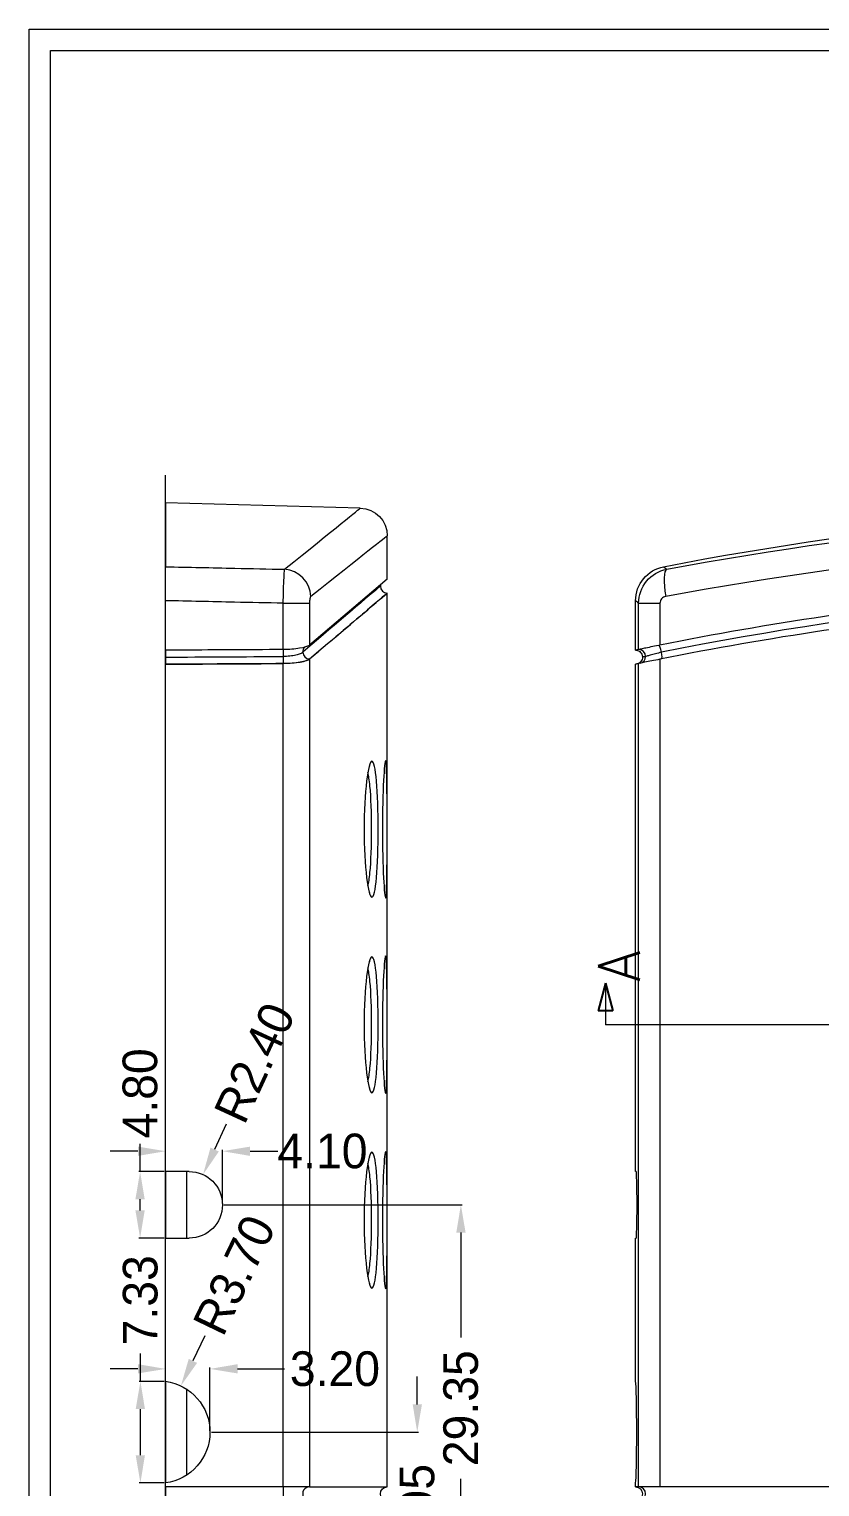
# Model space of a CAD drawing. Header units: millimetres. Extents: x -644 to 177, y 608 to 849.
# Drawn here: x -147.6 to -90.5, y 742.1 to 847.3 of the extents above; entities that cross this region are included whole.
import ezdxf
from ezdxf.lldxf.tags import DXFTag

# ---------------------------------------------------------------- set-up
doc = ezdxf.new("R2010")
doc.units = ezdxf.units.MM
doc.layers.get('0').update_dxf_attribs({"linetype": 'CONTINUOUS'})
doc.layers.get('Defpoints').update_dxf_attribs({"linetype": 'CONTINUOUS'})
for name, color, linetype, true_color in [('10', 7, 'CONTINUOUS', 0xffffff), ('30', 7, 'CONTINUOUS', 0xffffff), ('TOP', 7, 'CONTINUOUS', 0xffffff)]:
    doc.layers.add(name, color=color, linetype=linetype, true_color=true_color)
doc.styles.add('blockfont', font='simplex.shx')
tags = doc.linetypes.add('PHANTOM', pattern=[50.5, 18, -6.5, 6.5, -6.5, 6.5, -6.5]).pattern_tags.tags
tags[14:15] = [DXFTag(74, 4), DXFTag(75, 0), DXFTag(340, '0'), DXFTag(46, 0.0), DXFTag(50, 0.0), DXFTag(44, 0.0), DXFTag(45, 0.0)]
tags[12:13] = [DXFTag(74, 4), DXFTag(75, 0), DXFTag(340, '0'), DXFTag(46, 0.0), DXFTag(50, 0.0), DXFTag(44, 0.0), DXFTag(45, 0.0)]
tags[10:11] = [DXFTag(74, 4), DXFTag(75, 0), DXFTag(340, '0'), DXFTag(46, 0.0), DXFTag(50, 0.0), DXFTag(44, 0.0), DXFTag(45, 0.0)]
tags[8:9] = [DXFTag(74, 4), DXFTag(75, 0), DXFTag(340, '0'), DXFTag(46, 0.0), DXFTag(50, 0.0), DXFTag(44, 0.0), DXFTag(45, 0.0)]
tags[6:7] = [DXFTag(74, 4), DXFTag(75, 0), DXFTag(340, '0'), DXFTag(46, 0.0), DXFTag(50, 0.0), DXFTag(44, 0.0), DXFTag(45, 0.0)]
tags[4:5] = [DXFTag(74, 4), DXFTag(75, 0), DXFTag(340, '0'), DXFTag(46, 0.0), DXFTag(50, 0.0), DXFTag(44, 0.0), DXFTag(45, 0.0)]
doc.dimstyles.new('2', dxfattribs={"dimtxt": 2.5, "dimasz": 2, "dimexe": 0.1, "dimexo": 0.1, "dimgap": 0.1, "dimtad": 0, "dimzin": 0, "dimdsep": 46, "dimtxsty": 'Standard', "dimcen": 0, "dimclrd": 4, "dimclre": 4, "dimclrt": 3, "dimadec": 1, "dimazin": 0, "dimtfac": 1, "dimtofl": 0, "dimtmove": 0, "dimatfit": 3, "dimfxl": 0, "dimtolj": 1, "dimtzin": 0, "dimlwd": 9, "dimlwe": 9, "dimarcsym": 0})

# ---------------------------------------------------------------- blocks, each defined once
blk = doc.blocks.new('ASSORTED_DRAFT1')
at = {"color": 13}
for p, q in [((197.21, 526.22), (195.21, 526.75)), ((195.21, 525.68), (195.21, 526.75)), ((197.21, 526.22), (195.21, 525.68))]:
    blk.add_line(p, q, dxfattribs=at)
blk = doc.blocks.new('*D200')
at = {"color": 4, "lineweight": 9}
for p, q in [((-119.59, 748.09), (-119.59, 750.09)), ((-134.45, 746.09), (-119.49, 746.09)), ((-119.61, 733.14), (-119.69, 733.14)), ((-119.59, 731.14), (-119.59, 729.14))]:
    blk.add_line(p, q, dxfattribs=at)
for points in [[(-119.92, 748.09), (-119.25, 748.09), (-119.59, 746.09)], [(-119.92, 731.14), (-119.25, 731.14), (-119.59, 733.14)]]:
    blk.add_solid(points, dxfattribs=at)
at = {"layer": 'Defpoints', "color": 0, "lineweight": 9}
for p in [(-134.55, 746.09), (-119.59, 746.09), (-119.51, 733.14)]:
    blk.add_point(p, dxfattribs=at)
at = {"color": 3, "lineweight": 9, "insert": (-119.59, 739.61), "char_height": 2.5, "attachment_point": 5, "rotation": 90}
blk.add_mtext('\\A1;12.95', dxfattribs=at)
blk = doc.blocks.new('*D203')
at = {"color": 4, "lineweight": 9}
for p, q in [((-133.55, 762.49), (-116.34, 762.49)), ((-116.44, 760.49), (-116.44, 752.91)), ((-116.44, 735.14), (-116.44, 742.71)), ((-121.69, 733.14), (-116.34, 733.14))]:
    blk.add_line(p, q, dxfattribs=at)
for points in [[(-116.77, 760.49), (-116.1, 760.49), (-116.44, 762.49)], [(-116.77, 735.14), (-116.1, 735.14), (-116.44, 733.14)]]:
    blk.add_solid(points, dxfattribs=at)
at = {"layer": 'Defpoints', "color": 0, "lineweight": 9}
for p in [(-133.65, 762.49), (-116.44, 762.49), (-121.79, 733.14)]:
    blk.add_point(p, dxfattribs=at)
at = {"color": 3, "lineweight": 9, "insert": (-116.44, 747.81), "char_height": 2.5, "attachment_point": 5, "rotation": 90}
blk.add_mtext('\\A1;29.35', dxfattribs=at)
blk = doc.blocks.new('*D139')
at = {"color": 4, "lineweight": 9}
for p, q in [((-139.57, 749.75), (-139.57, 751.75)), ((-137.85, 749.75), (-139.67, 749.75)), ((-139.57, 744.42), (-139.57, 747.75)), ((-137.85, 742.42), (-139.67, 742.42))]:
    blk.add_line(p, q, dxfattribs=at)
for points in [[(-139.91, 747.75), (-139.24, 747.75), (-139.57, 749.75)], [(-139.91, 744.42), (-139.24, 744.42), (-139.57, 742.42)]]:
    blk.add_solid(points, dxfattribs=at)
at = {"layer": 'Defpoints', "color": 0, "lineweight": 9}
for p in [(-139.57, 749.75), (-137.75, 749.75), (-137.75, 742.42)]:
    blk.add_point(p, dxfattribs=at)
at = {"color": 3, "lineweight": 9, "insert": (-139.57, 755.6), "char_height": 2.5, "attachment_point": 5, "rotation": 90}
blk.add_mtext('\\A1;7.33', dxfattribs=at)
blk = doc.blocks.new('*D140')
at = {"color": 4, "lineweight": 9}
for p, q in [((-139.59, 764.89), (-139.59, 766.89)), ((-137.85, 764.89), (-139.69, 764.89)), ((-139.59, 762.09), (-139.59, 762.89)), ((-137.85, 760.09), (-139.69, 760.09))]:
    blk.add_line(p, q, dxfattribs=at)
for points in [[(-139.93, 762.89), (-139.26, 762.89), (-139.59, 764.89)], [(-139.93, 762.09), (-139.26, 762.09), (-139.59, 760.09)]]:
    blk.add_solid(points, dxfattribs=at)
at = {"layer": 'Defpoints', "color": 0, "lineweight": 9}
for p in [(-139.59, 764.89), (-137.75, 764.89), (-137.75, 760.09)]:
    blk.add_point(p, dxfattribs=at)
at = {"color": 3, "lineweight": 9, "insert": (-139.59, 770.53), "char_height": 2.5, "attachment_point": 5, "rotation": 90}
blk.add_mtext('\\A1;4.80', dxfattribs=at)
blk = doc.blocks.new('*D144')
at = {"color": 4, "lineweight": 9}
for p, q in [((-139.75, 750.65), (-141.75, 750.65)), ((-137.75, 749.85), (-137.75, 750.75)), ((-134.55, 746.19), (-134.55, 750.75)), ((-132.55, 750.65), (-129.18, 750.65))]:
    blk.add_line(p, q, dxfattribs=at)
for points in [[(-139.75, 750.99), (-139.75, 750.32), (-137.75, 750.65)], [(-132.55, 750.99), (-132.55, 750.32), (-134.55, 750.65)]]:
    blk.add_solid(points, dxfattribs=at)
at = {"layer": 'Defpoints', "color": 0, "lineweight": 9}
for p in [(-134.55, 750.65), (-137.75, 749.75), (-134.55, 746.09)]:
    blk.add_point(p, dxfattribs=at)
at = {"color": 3, "lineweight": 9, "insert": (-125.53, 750.65), "char_height": 2.5, "attachment_point": 5}
blk.add_mtext('\\A1;3.20', dxfattribs=at)
blk = doc.blocks.new('*D145')
at = {"color": 4, "lineweight": 9}
for p, q in [((-139.75, 766.36), (-141.75, 766.36)), ((-137.75, 764.99), (-137.75, 766.46)), ((-133.65, 762.59), (-133.65, 766.46)), ((-131.65, 766.36), (-129.65, 766.36))]:
    blk.add_line(p, q, dxfattribs=at)
for points in [[(-139.75, 766.69), (-139.75, 766.02), (-137.75, 766.36)], [(-131.65, 766.69), (-131.65, 766.02), (-133.65, 766.36)]]:
    blk.add_solid(points, dxfattribs=at)
at = {"layer": 'Defpoints', "color": 0, "lineweight": 9}
for p in [(-133.65, 766.36), (-137.75, 764.89), (-133.65, 762.49)]:
    blk.add_point(p, dxfattribs=at)
at = {"color": 3, "lineweight": 9, "insert": (-126.43, 766.36), "char_height": 2.5, "attachment_point": 5}
blk.add_mtext('\\A1;4.10', dxfattribs=at)
blk = doc.blocks.new('*D146')
at = {"color": 4, "lineweight": 9}
blk.add_line((-133.37, 768.3), (-134.21, 766.48), dxfattribs=at)
blk.add_solid([(-134.51, 766.62), (-133.91, 766.34), (-135.05, 764.67)], dxfattribs=at)
at = {"layer": 'Defpoints', "color": 0, "lineweight": 9}
for p in [(-135.05, 764.67), (-136.05, 762.49)]:
    blk.add_point(p, dxfattribs=at)
at = {"color": 3, "lineweight": 9, "insert": (-131.32, 772.74), "char_height": 2.5, "attachment_point": 5, "rotation": 65.2489}
blk.add_mtext('\\A1;R2.40', dxfattribs=at)
blk = doc.blocks.new('*D147')
at = {"color": 4, "lineweight": 9}
blk.add_line((-134.91, 753.03), (-135.78, 751.22), dxfattribs=at)
blk.add_solid([(-136.08, 751.37), (-135.48, 751.08), (-136.65, 749.42)], dxfattribs=at)
at = {"layer": 'Defpoints', "color": 0, "lineweight": 9}
for p in [(-136.65, 749.42), (-138.25, 746.09)]:
    blk.add_point(p, dxfattribs=at)
at = {"color": 3, "lineweight": 9, "insert": (-132.79, 757.43), "char_height": 2.5, "attachment_point": 5, "rotation": 64.2835}
blk.add_mtext('\\A1;R3.70', dxfattribs=at)

msp = doc.modelspace()

# ---------------------------------------------------------------- linework, layer by layer
at = {"color": 7, "linetype": 'Continuous', "lineweight": 9}
for p, q in [((-147.599, 617.933), (-147.599, 847.331)), ((-147.599, 847.331), (176.802, 847.331)), ((-146.054, 619.478), (-146.054, 845.786)), ((-146.054, 845.786), (175.257, 845.786))]:
    msp.add_line(p, q, dxfattribs=at)
at = {"layer": '10', "color": 7, "linetype": 'Continuous', "lineweight": 9}
for p, q in [((-123.708, 812.77), (-137.751, 813.138)), ((-137.751, 813.138), (-137.751, 808.538)), ((-121.751, 807.608), (-121.751, 810.761)), ((-121.751, 807.638), (-127.366, 802.881)), ((-137.751, 802.514), (-137.751, 806.085)), ((-129.26, 802.56), (-129.26, 805.901)), ((-129.26, 805.901), (-127.366, 805.901)), ((-127.366, 805.901), (-127.366, 802.881)), ((-121.751, 742.138), (-121.751, 806.638)), ((-103.833, 802.514), (-103.833, 806.085)), ((-103.61, 802.56), (-103.61, 805.901)), ((-103.61, 805.901), (-102.07, 805.901)), ((-102.07, 805.901), (-102.07, 802.881)), ((-127.366, 801.862), (-127.366, 742.138)), ((-102.07, 801.862), (-102.07, 742.138)), ((-137.751, 801.524), (-137.751, 801.503)), ((-137.751, 764.888), (-137.751, 801.503)), ((-129.26, 742.138), (-129.26, 801.549)), ((-103.833, 764.888), (-103.833, 801.503)), ((-103.61, 742.138), (-103.61, 801.549)), ((-136.051, 764.888), (-137.751, 764.888)), ((-137.751, 764.887), (-137.751, 760.087)), ((-136.251, 764.888), (-136.251, 760.088)), ((-103.788, 764.888), (-103.833, 764.888)), ((-137.751, 760.088), (-136.051, 760.088)), ((-137.751, 749.754), (-137.751, 760.088)), ((-103.833, 760.088), (-103.788, 760.088)), ((-103.833, 749.754), (-103.833, 760.088)), ((-137.751, 749.753), (-137.751, 742.421)), ((-136.251, 749.199), (-136.251, 742.974)), ((-137.751, 742.138), (-137.751, 742.422)), ((-137.751, 742.138), (-137.751, 741.138)), ((-129.26, 742.138), (-137.751, 742.138)), ((-127.366, 742.138), (-129.26, 742.138)), ((-127.366, 742.138), (-121.751, 742.138)), ((-103.833, 742.138), (-103.833, 742.422)), ((-103.61, 742.138), (-103.833, 742.138)), ((-102.07, 742.138), (-103.61, 742.138)), ((-5.595, 742.138), (-102.07, 742.138))]:
    msp.add_line(p, q, dxfattribs=at)
at = {"layer": '10', "color": 1, "linetype": 'Continuous', "lineweight": 9}
msp.add_line((-106, 778.488), (-106, 775.488), dxfattribs=at)
at = {"layer": '10', "color": 1, "linetype": 'PHANTOM', "lineweight": 9}
msp.add_line((-1.666, 775.488), (-106, 775.488), dxfattribs=at)
at = {"layer": '10', "color": 7, "linetype": 'Continuous', "lineweight": 9, "extrusion": (0, 0, -1)}
for centre, radius, start, end in [((53.833, 560.638), 252.5, 79.04705, 100.95295), ((123.751, 810.771), 2, 91.23705, 180.28811), ((136.051, 762.488), 2.4, 90, 270), ((138.251, 746.088), 3.7, 97.76643, 262.23357), ((121.751, 741.638), 0.5, 270, 90)]:
    msp.add_arc(centre, radius, start, end, dxfattribs=at)
at = {"layer": '10', "color": 7, "linetype": 'Continuous', "lineweight": 9}
for start, end in [(169.62587, 180.73128), (180.72278, 269.98483)]:
    msp.add_arc((-121.751, 807.138), 0.5, start, end, dxfattribs=at)
for centre, major_axis, ratio, start_param, end_param in [((-129.217, 806.39), (-1.247, 1.564), 0.9580486, 4.0599772, 5.5621396), ((-101.203, 806.39), (-0.367, 1.966), 0.2240777, 0.0268632, 1.5290256), ((-127.366, 802.372), (0.323, -0.382), 0.955409, 3.1877515, 4.0329145), ((-102.07, 802.372), (0.098, -0.49), 0.2254904, 1.5258303, 3.0920807), ((-129.26, 802.06), (0.003, -0.5), 0.0261766, 3.1414513, 4.7122476), ((-129.26, 802.06), (0.003, -0.5), 0.0261766, 4.7122476, 6.0797786), ((-127.366, 802.372), (0.323, -0.382), 0.955409, 4.0329145, 5.5587448), ((-103.61, 802.06), (0.101, -0.49), 0.9996428, 1.3675309, 2.9383272), ((-103.61, 802.06), (0.101, -0.49), 0.9996428, 0, 1.3675309), ((-52.556, 556.878), (-50.69, 245.153), 0.9923025, 6.2826317, 6.2835442), ((-102.07, 802.372), (0.098, -0.49), 0.2254904, 0, 1.5258303), ((-55.041, 566.472), (-237.95, -49.296), 0.9878169, 4.7118587, 4.712793), ((-103.788, 762.488), (0, 2.4), 0.0261859, 3.1415927, 6.2831853), ((-103.846, 746.088), (0, 3.7), 0.0261859, 3.2771425, 6.1476355), ((-129.26, 741.638), (0, 0.5), 0.0261769, 0, 3.1415927), ((-127.366, 741.638), (0, 0.5), 0.9732606, 0, 3.1415927), ((-103.61, 741.638), (0, 0.5), 0.9996573, 3.1415927, 6.2831853)]:
    msp.add_ellipse(centre, major_axis=major_axis, ratio=ratio, start_param=start_param, end_param=end_param, dxfattribs=at)
at = {"layer": '10', "color": 7, "linetype": 'Continuous', "lineweight": 9, "extrusion": (0, 0, -1)}
for centre, major_axis, ratio, start_param, end_param in [((1799.863, 557.066), (9485.719, -0.729), 0.0263629, 4.5066727, 4.5075856), ((1828.273, 553.483), (9558.036, -1.47), 0.0264858, 4.5052129, 4.5061205), ((1721.887, 566.931), (9265.85, 1.261), 0.0258694, 4.5103221, 4.5112574), ((-103.833, 741.638), (0.5, 0), 0.9996573, 4.712389, 7.8539816)]:
    msp.add_ellipse(centre, major_axis=major_axis, ratio=ratio, start_param=start_param, end_param=end_param, dxfattribs=at)
at = {"layer": '10', "color": 7, "linetype": 'Continuous', "lineweight": 9}
for points, knots in [([(-129.164, 808.353), (-125.548, 811.261), (-123.709, 812.761), (-123.698, 812.77), (-123.698, 812.77), (-123.698, 812.77)], [0, 0, 0, 0, 0.9999688, 0.9999688, 1, 1, 1, 1]), ([(-101.582, 808.353), (-85.997, 811.261), (-70.132, 812.761), (-49.937, 812.772), (-45.865, 812.679), (-37.775, 812.306), (-33.755, 812.025), (-21.77, 810.912), (-13.878, 809.807), (-6.084, 808.353)], [0, 0, 0, 0, 0.5, 0.5, 0.625, 0.625, 0.75, 0.75, 1, 1, 1, 1]), ([(-121.751, 810.771), (-121.751, 810.771), (-121.751, 810.771), (-121.762, 810.762), (-123.618, 809.274), (-127.269, 806.39)], [0, 0, 0, 0, 0.000002, 0.000002, 1, 1, 1, 1]), ([(-6.007, 806.39), (-13.814, 807.832), (-21.717, 808.928), (-33.722, 810.032), (-37.748, 810.31), (-45.852, 810.681), (-49.931, 810.773), (-70.159, 810.762), (-86.049, 809.274), (-101.659, 806.39)], [0, 0, 0, 0, 0.25, 0.25, 0.375, 0.375, 0.5, 0.5, 1, 1, 1, 1]), ([(-137.751, 808.538), (-136.085, 808.502), (-134.419, 808.466), (-131.557, 808.405), (-130.361, 808.379), (-129.164, 808.353)], [0, 0, 0, 0, 0.5819807, 0.5819807, 1, 1, 1, 1]), ([(-137.751, 806.085), (-137.751, 806.665), (-137.751, 807.229), (-137.751, 808.122), (-137.751, 808.428), (-137.751, 808.538)], [0, 0, 0, 0, 0.5, 0.5, 1, 1, 1, 1]), ([(-129.26, 805.901), (-129.25, 806.482), (-129.235, 807.045), (-129.2, 807.939), (-129.181, 808.243), (-129.164, 808.353)], [0, 0, 0, 0, 0.5, 0.5, 1, 1, 1, 1]), ([(-103.833, 806.085), (-103.833, 806.665), (-103.629, 807.229), (-102.892, 808.122), (-102.378, 808.428), (-101.808, 808.538)], [0, 0, 0, 0, 0.5, 0.5, 1, 1, 1, 1]), ([(-103.61, 805.901), (-103.61, 806.482), (-103.407, 807.045), (-102.667, 807.939), (-102.152, 808.243), (-101.582, 808.353)], [0, 0, 0, 0, 0.5, 0.5, 1, 1, 1, 1]), ([(-101.808, 808.538), (-101.764, 808.502), (-101.72, 808.466), (-101.645, 808.405), (-101.613, 808.379), (-101.582, 808.353)], [0, 0, 0, 0, 0.5819807, 0.5819807, 1, 1, 1, 1]), ([(-122.251, 807.138), (-122.251, 807.138), (-122.251, 807.138), (-122.261, 807.129), (-124.152, 805.508), (-127.853, 802.372)], [0, 0, 0, 0, 0.0000631, 0.0000631, 1, 1, 1, 1]), ([(-5.595, 802.881), (-13.44, 804.444), (-21.471, 805.643), (-37.647, 807.241), (-45.738, 807.638), (-61.927, 807.638), (-70.024, 807.241), (-86.225, 805.64), (-94.226, 804.444), (-102.07, 802.881)], [0, 0, 0, 0, 0.25, 0.25, 0.5, 0.5, 0.75, 0.75, 1, 1, 1, 1]), ([(-5.71, 802.372), (-13.551, 803.94), (-21.494, 805.131), (-33.563, 806.332), (-37.613, 806.635), (-45.764, 807.039), (-49.879, 807.14), (-70.284, 807.129), (-86.277, 805.508), (-101.956, 802.372)], [0, 0, 0, 0, 0.25, 0.25, 0.375, 0.375, 0.5, 0.5, 1, 1, 1, 1]), ([(-129.26, 805.901), (-130.434, 805.926), (-131.608, 805.952), (-134.438, 806.013), (-136.095, 806.049), (-137.751, 806.085)], [0, 0, 0, 0, 0.4148264, 0.4148264, 1, 1, 1, 1]), ([(-121.751, 806.638), (-121.751, 806.638), (-121.871, 806.535), (-122.348, 806.128), (-122.704, 805.825), (-124.116, 804.621), (-125.516, 803.43), (-127.366, 801.862)], [0, 0, 0, 0, 0.25, 0.25, 0.5, 0.5, 1, 1, 1, 1]), ([(-127.269, 806.39), (-127.282, 806.379), (-127.295, 806.359), (-127.319, 806.302), (-127.33, 806.264), (-127.347, 806.176), (-127.354, 806.126), (-127.363, 806.018), (-127.366, 805.959), (-127.366, 805.901)], [0, 0, 0, 0, 0.2525202, 0.2525202, 0.504756, 0.504756, 0.7503008, 0.7503008, 1, 1, 1, 1]), ([(-103.61, 805.901), (-103.641, 805.926), (-103.672, 805.952), (-103.746, 806.013), (-103.789, 806.049), (-103.833, 806.085)], [0, 0, 0, 0, 0.4148264, 0.4148264, 1, 1, 1, 1]), ([(-53.833, 806.638), (-57.914, 806.638), (-62.027, 806.535), (-70.176, 806.128), (-74.224, 805.825), (-86.29, 804.621), (-94.231, 803.43), (-102.07, 801.862)], [0, 0, 0, 0, 0.25, 0.25, 0.5, 0.5, 1, 1, 1, 1]), ([(-101.659, 806.39), (-101.715, 806.379), (-101.771, 806.359), (-101.87, 806.302), (-101.916, 806.264), (-101.99, 806.176), (-102.02, 806.126), (-102.06, 806.018), (-102.07, 805.959), (-102.07, 805.901)], [0, 0, 0, 0, 0.2525202, 0.2525202, 0.504756, 0.504756, 0.7503008, 0.7503008, 1, 1, 1, 1]), ([(-127.39, 802.863), (-127.506, 802.781), (-127.749, 802.706), (-128.414, 802.595), (-128.831, 802.562), (-129.26, 802.56)], [0, 0, 0, 0, 0.5, 0.5, 1, 1, 1, 1]), ([(-102.163, 802.863), (-102.568, 802.781), (-102.927, 802.706), (-103.447, 802.595), (-103.599, 802.562), (-103.61, 802.56)], [0, 0, 0, 0, 0.5, 0.5, 1, 1, 1, 1]), ([(-129.263, 802.56), (-129.596, 802.558), (-129.929, 802.556), (-131.595, 802.547), (-132.928, 802.54), (-135.424, 802.526), (-136.587, 802.52), (-137.751, 802.514)], [0, 0, 0, 0, 0.1177731, 0.1177731, 0.5888657, 0.5888657, 1, 1, 1, 1]), ([(-137.751, 802.509), (-137.751, 802.509), (-137.751, 802.509), (-137.751, 802.502), (-137.751, 802.485), (-137.751, 802.434), (-137.751, 802.399), (-137.751, 802.319), (-137.751, 802.271), (-137.751, 802.169), (-137.751, 802.113), (-137.751, 802.043), (-137.751, 802.028), (-137.751, 802.014)], [0, 0, 0, 0, 0.0000042, 0.0000042, 0.2349406, 0.2349406, 0.4698395, 0.4698395, 0.7046577, 0.7046577, 0.9393999, 0.9393999, 1, 1, 1, 1]), ([(-137.751, 802.014), (-137.751, 801.958), (-137.751, 801.901), (-137.751, 801.795), (-137.751, 801.745), (-137.751, 801.658), (-137.751, 801.619), (-137.751, 801.559), (-137.751, 801.536), (-137.751, 801.524)], [0, 0, 0, 0, 0.2467189, 0.2467189, 0.4934341, 0.4934341, 0.7402051, 0.7402051, 1, 1, 1, 1]), ([(-127.853, 802.372), (-127.889, 802.331), (-127.95, 802.291), (-128.119, 802.217), (-128.231, 802.182), (-128.485, 802.125), (-128.631, 802.101), (-128.941, 802.07), (-129.108, 802.061), (-129.273, 802.06)], [0, 0, 0, 0, 0.2456782, 0.2456782, 0.4997783, 0.4997783, 0.7502241, 0.7502241, 1, 1, 1, 1]), ([(-129.26, 801.57), (-128.815, 801.572), (-128.388, 801.605), (-127.704, 801.719), (-127.466, 801.797), (-127.366, 801.882)], [0, 0, 0, 0, 0.5, 0.5, 1, 1, 1, 1]), ([(-127.366, 801.862), (-127.466, 801.777), (-127.704, 801.699), (-128.384, 801.585), (-128.815, 801.551), (-129.26, 801.549)], [0, 0, 0, 0, 0.5, 0.5, 1, 1, 1, 1]), ([(-103.61, 802.56), (-103.619, 802.558), (-103.628, 802.556), (-103.672, 802.547), (-103.706, 802.54), (-103.772, 802.526), (-103.802, 802.52), (-103.833, 802.514)], [0, 0, 0, 0, 0.1177731, 0.1177731, 0.5888657, 0.5888657, 1, 1, 1, 1]), ([(-103.833, 802.514), (-103.811, 802.514), (-103.788, 802.512), (-103.711, 802.502), (-103.656, 802.485), (-103.556, 802.434), (-103.51, 802.399), (-103.432, 802.319), (-103.4, 802.271), (-103.354, 802.169), (-103.339, 802.113), (-103.333, 802.043), (-103.333, 802.028), (-103.333, 802.014)], [0, 0, 0, 0, 0.0848117, 0.0848117, 0.2998237, 0.2998237, 0.5148013, 0.5148013, 0.729705, 0.729705, 0.9445392, 0.9445392, 1, 1, 1, 1]), ([(-103.333, 802.014), (-103.333, 801.958), (-103.342, 801.901), (-103.379, 801.795), (-103.407, 801.745), (-103.477, 801.658), (-103.52, 801.619), (-103.617, 801.559), (-103.674, 801.536), (-103.731, 801.524)], [0, 0, 0, 0, 0.2467189, 0.2467189, 0.4934341, 0.4934341, 0.7402051, 0.7402051, 1, 1, 1, 1]), ([(-102.07, 801.862), (-102.496, 801.777), (-102.879, 801.699), (-103.436, 801.585), (-103.599, 801.551), (-103.61, 801.549)], [0, 0, 0, 0, 0.5, 0.5, 1, 1, 1, 1]), ([(-101.956, 802.372), (-102.109, 802.331), (-102.259, 802.291), (-102.535, 802.217), (-102.663, 802.182), (-102.873, 802.125), (-102.958, 802.101), (-103.074, 802.07), (-103.106, 802.061), (-103.111, 802.06)], [0, 0, 0, 0, 0.2456782, 0.2456782, 0.4997783, 0.4997783, 0.7502241, 0.7502241, 1, 1, 1, 1]), ([(-122.53, 786.11), (-122.61, 785.195), (-122.727, 784.679), (-122.993, 784.682), (-123.138, 785.208), (-123.356, 787.021), (-123.425, 788.304), (-123.425, 790.869), (-123.355, 792.163), (-123.137, 793.97), (-122.991, 794.494), (-122.728, 794.496), (-122.61, 793.977), (-122.451, 792.157), (-122.41, 790.878), (-122.41, 788.302), (-122.451, 787.026), (-122.53, 786.11)], [0, 0, 0, 0, 0.125, 0.125, 0.25, 0.25, 0.375, 0.375, 0.5, 0.5, 0.625, 0.625, 0.75, 0.75, 0.875, 0.875, 1, 1, 1, 1]), ([(-121.783, 786.072), (-121.799, 785.148), (-121.829, 784.625), (-121.919, 784.632), (-121.977, 785.171), (-122.07, 787.006), (-122.103, 788.302), (-122.102, 790.889), (-122.069, 792.194), (-121.976, 794.018), (-121.917, 794.549), (-121.829, 794.545), (-121.799, 794.016), (-121.767, 792.167), (-121.762, 790.877), (-121.762, 788.284), (-121.767, 786.996), (-121.783, 786.072)], [0, 0, 0, 0, 0.125, 0.125, 0.25, 0.25, 0.375, 0.375, 0.5, 0.5, 0.625, 0.625, 0.75, 0.75, 0.875, 0.875, 1, 1, 1, 1]), ([(-123.002, 786.463), (-122.923, 787.285), (-122.883, 788.431), (-122.883, 790.743), (-122.923, 791.892), (-123.044, 793.139), (-123.096, 793.471), (-123.155, 793.691)], [0, 0, 0, 0, 0.3962357, 0.3962357, 0.7924714, 0.7924714, 1, 1, 1, 1]), ([(-123.017, 785.012), (-123.017, 785.012), (-123.018, 785.014), (-123.022, 785.025), (-123.027, 785.035)], [0, 0, 0, 0, 0.3259468, 1, 1, 1, 1]), ([(-122.53, 772.01), (-122.61, 771.095), (-122.727, 770.579), (-122.993, 770.582), (-123.138, 771.108), (-123.356, 772.921), (-123.425, 774.204), (-123.425, 776.769), (-123.355, 778.063), (-123.137, 779.87), (-122.991, 780.394), (-122.728, 780.396), (-122.61, 779.877), (-122.451, 778.057), (-122.41, 776.778), (-122.41, 774.202), (-122.451, 772.926), (-122.53, 772.01)], [0, 0, 0, 0, 0.125, 0.125, 0.25, 0.25, 0.375, 0.375, 0.5, 0.5, 0.625, 0.625, 0.75, 0.75, 0.875, 0.875, 1, 1, 1, 1]), ([(-123.002, 772.363), (-122.923, 773.185), (-122.883, 774.331), (-122.883, 776.643), (-122.923, 777.792), (-123.044, 779.039), (-123.096, 779.371), (-123.155, 779.591)], [0, 0, 0, 0, 0.3962357, 0.3962357, 0.7924714, 0.7924714, 1, 1, 1, 1]), ([(-121.783, 771.972), (-121.799, 771.048), (-121.829, 770.525), (-121.919, 770.532), (-121.977, 771.071), (-122.07, 772.906), (-122.103, 774.202), (-122.102, 776.789), (-122.069, 778.094), (-121.976, 779.918), (-121.917, 780.449), (-121.829, 780.445), (-121.799, 779.916), (-121.767, 778.067), (-121.762, 776.777), (-121.762, 774.184), (-121.767, 772.896), (-121.783, 771.972)], [0, 0, 0, 0, 0.125, 0.125, 0.25, 0.25, 0.375, 0.375, 0.5, 0.5, 0.625, 0.625, 0.75, 0.75, 0.875, 0.875, 1, 1, 1, 1]), ([(-123.017, 770.912), (-123.017, 770.912), (-123.018, 770.914), (-123.022, 770.925), (-123.027, 770.935)], [0, 0, 0, 0, 0.3259468, 1, 1, 1, 1]), ([(-122.53, 757.91), (-122.61, 756.995), (-122.727, 756.479), (-122.993, 756.482), (-123.138, 757.008), (-123.356, 758.821), (-123.425, 760.104), (-123.425, 762.669), (-123.355, 763.963), (-123.137, 765.77), (-122.991, 766.294), (-122.728, 766.296), (-122.61, 765.777), (-122.451, 763.957), (-122.41, 762.678), (-122.41, 760.102), (-122.451, 758.826), (-122.53, 757.91)], [0, 0, 0, 0, 0.125, 0.125, 0.25, 0.25, 0.375, 0.375, 0.5, 0.5, 0.625, 0.625, 0.75, 0.75, 0.875, 0.875, 1, 1, 1, 1]), ([(-121.783, 757.872), (-121.799, 756.948), (-121.829, 756.425), (-121.919, 756.432), (-121.977, 756.971), (-122.07, 758.806), (-122.103, 760.102), (-122.102, 762.689), (-122.069, 763.994), (-121.976, 765.818), (-121.917, 766.349), (-121.829, 766.345), (-121.799, 765.816), (-121.767, 763.967), (-121.762, 762.677), (-121.762, 760.084), (-121.767, 758.796), (-121.783, 757.872)], [0, 0, 0, 0, 0.125, 0.125, 0.25, 0.25, 0.375, 0.375, 0.5, 0.5, 0.625, 0.625, 0.75, 0.75, 0.875, 0.875, 1, 1, 1, 1]), ([(-123.002, 758.263), (-122.923, 759.085), (-122.883, 760.231), (-122.883, 762.543), (-122.923, 763.692), (-123.044, 764.939), (-123.096, 765.271), (-123.155, 765.491)], [0, 0, 0, 0, 0.3962357, 0.3962357, 0.7924714, 0.7924714, 1, 1, 1, 1]), ([(-123.017, 756.812), (-123.017, 756.812), (-123.018, 756.814), (-123.022, 756.825), (-123.027, 756.835)], [0, 0, 0, 0, 0.3259468, 1, 1, 1, 1])]:
    msp.add_open_spline(points, degree=3, knots=knots, dxfattribs=at)
for points in [[(-127.366, 801.882), (-123.647, 805.019), (-121.751, 806.638), (-121.751, 806.638)], [(-127.366, 802.881), (-127.373, 802.875), (-127.381, 802.869), (-127.39, 802.863)], [(-102.07, 802.881), (-102.101, 802.875), (-102.132, 802.869), (-102.163, 802.863)], [(-129.26, 802.56), (-129.261, 802.56), (-129.262, 802.56), (-129.263, 802.56)], [(-103.61, 802.56), (-103.61, 802.56), (-103.61, 802.56), (-103.61, 802.56)], [(-123.03, 794.135), (-123.019, 794.153), (-123.016, 794.163), (-123.017, 794.163)], [(-123.15, 785.5), (-123.093, 785.718), (-123.043, 786.044), (-123.002, 786.463)], [(-123.03, 780.035), (-123.019, 780.053), (-123.016, 780.063), (-123.017, 780.063)], [(-123.15, 771.4), (-123.093, 771.618), (-123.043, 771.944), (-123.002, 772.363)], [(-123.03, 765.935), (-123.019, 765.953), (-123.016, 765.963), (-123.017, 765.963)], [(-123.15, 757.3), (-123.093, 757.518), (-123.043, 757.844), (-123.002, 758.263)]]:
    msp.add_open_spline(points, degree=3, dxfattribs=at)
at = {"layer": '30', "color": 1, "linetype": 'PHANTOM', "lineweight": 9, "ltscale": 0.3}
msp.add_line((-137.751, 651.138), (-137.751, 815.138), dxfattribs=at)

# ---------------------------------------------------------------- block references
at = {"layer": 'TOP', "color": 1, "linetype": 'Continuous', "lineweight": 9, "rotation": 90}
msp.add_blockref('ASSORTED_DRAFT1', (420.216, 581.278), dxfattribs=at)

# ---------------------------------------------------------------- texts
at = {"layer": 'TOP', "color": 1, "linetype": 'Continuous', "lineweight": 9, "insert": (-103.531, 778.612), "char_height": 3, "attachment_point": 7, "rotation": 90, "line_spacing_factor": 0.903614, "style": 'blockfont'}
msp.add_mtext('\\W00.955;\\fsimplex.shx,bigfont.shx;A\\P', dxfattribs=at)

# ---------------------------------------------------------------- dimensions: what is measured, and where the dimension line sits
at = {"lineweight": 9}
for center, mpoint, picture, middle in [((-136.051, 762.488), (-135.046, 764.667), '*D146', (-131.323, 772.742)), ((-138.251, 746.088), (-136.645, 749.421), '*D147', (-132.787, 757.432))]:
    dim = msp.add_radius_dim(center=center, mpoint=mpoint, dimstyle='2', dxfattribs=at)
    dim.commit()
    dim.dimension.update_dxf_attribs({"geometry": picture, "text_midpoint": middle})
for base, p1, p2, angle, picture, middle in [((-139.594, 764.888), (-137.751, 760.088), (-137.751, 764.888), 90, '*D140', (-139.594, 770.53)), ((-133.651, 766.357), (-137.751, 764.887), (-133.651, 762.488), 180, '*D145', (-126.426, 766.357)), ((-116.437, 762.488), (-121.788, 733.138), (-133.651, 762.488), 90, '*D203', (-116.437, 747.813)), ((-139.574, 749.754), (-137.751, 742.422), (-137.751, 749.754), 90, '*D139', (-139.574, 755.604)), ((-119.587, 746.088), (-119.512, 733.138), (-134.551, 746.088), 90, '*D200', (-119.587, 739.613))]:
    dim = msp.add_linear_dim(base=base, p1=p1, p2=p2, angle=angle, dimstyle='2', dxfattribs=at)
    dim.commit()
    dim.dimension.update_dxf_attribs({"geometry": picture, "text_midpoint": middle})
dim = msp.add_linear_dim(base=(-134.551, 750.655), p1=(-137.751, 749.754), p2=(-134.551, 746.088), angle=180, dimstyle='2', dxfattribs=at)
dim.commit()
dim.dimension.update_dxf_attribs({"geometry": '*D144', "text_midpoint": (-125.535, 750.655), "dimtype": 128})

doc.saveas('drawing.dxf')
